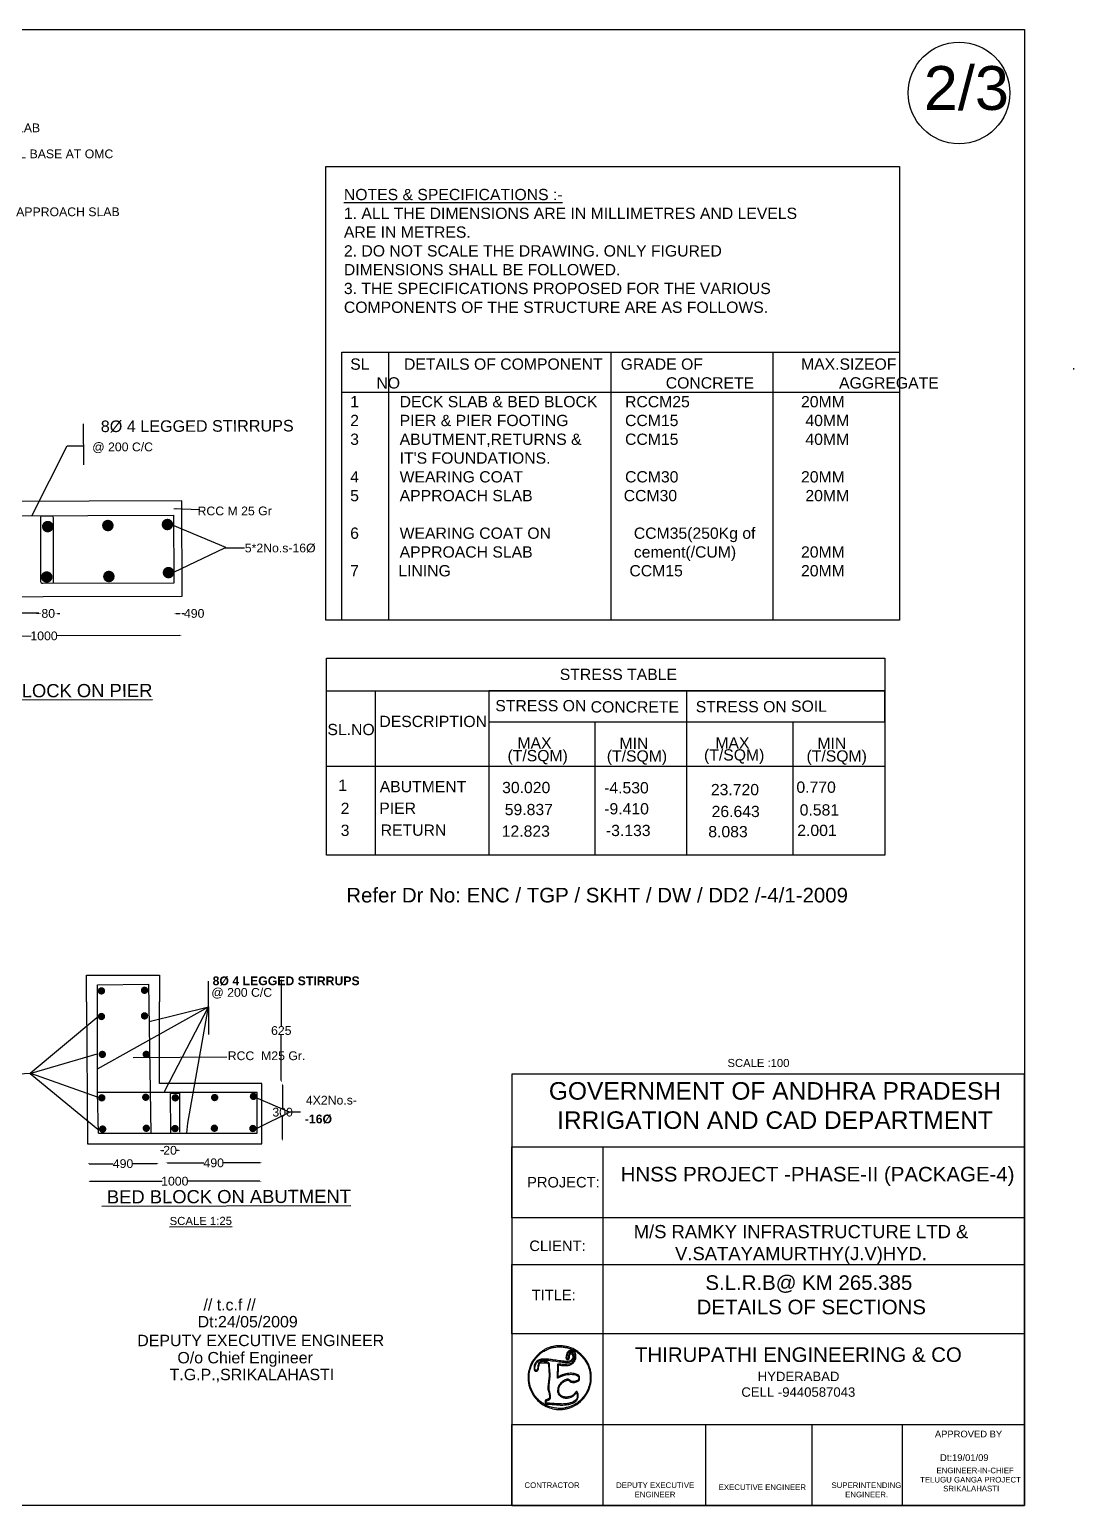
# Model space of a CAD drawing. Header units: inches. Extents: x 297824 to 324792, y -174349 to -157519.
# Drawn here: x 312879 to 324792, y -174349 to -157519 of the extents above; entities that cross this region are included whole.
import ezdxf

# ---------------------------------------------------------------- set-up
doc = ezdxf.new("R2010")
doc.units = ezdxf.units.IN
doc.header["$MEASUREMENT"] = 0
doc.layers.add('DRAWING', color=7, linetype='Continuous')
doc.layers.add('TEXT', color=7, linetype='Continuous')
doc.styles.get("Standard").update_dxf_attribs({"font": 'arial.ttf'})
doc.dimstyles.new('ST100', dxfattribs={"dimtxt": 100, "dimasz": 25, "dimexe": 0, "dimexo": 300, "dimgap": 0.09, "dimtad": 0, "dimtih": 1, "dimtoh": 1, "dimdec": 0, "dimzin": 0, "dimdsep": 46, "dimtxsty": 'Standard', "dimcen": 0, "dimse1": 1, "dimse2": 1, "dimadec": 0, "dimazin": 0, "dimtfac": 1, "dimtdec": 0, "dimtofl": 0, "dimtmove": 0, "dimatfit": 3, "dimfxl": 2000, "dimtolj": 1, "dimtzin": 0, "dimarcsym": 0})

# ---------------------------------------------------------------- blocks, each defined once
blk = doc.blocks.new('*D29')
at = {"layer": 'Defpoints', "color": 0, "ltscale": 0.4, "transparency": 16777216}
for p in [(313534, -170426), (314356, -170428), (314356, -170452)]:
    blk.add_point(p, dxfattribs=at)
at = {"layer": 'DRAWING', "color": 0, "lineweight": -2, "ltscale": 0.4, "transparency": 16777216}
for p, q in [((313559, -170452), (313832, -170452)), ((314331, -170452), (314057, -170452))]:
    blk.add_line(p, q, dxfattribs=at)
at = {"layer": 'DRAWING', "color": 0, "ltscale": 0.4, "transparency": 16777216}
for points in [[(313559, -170448), (313559, -170456), (313534, -170452)], [(314331, -170448), (314331, -170456), (314356, -170452)]]:
    blk.add_solid(points, dxfattribs=at)
at = {"layer": 'DRAWING', "color": 0, "ltscale": 0.4, "transparency": 16777216, "insert": (313945, -170452), "char_height": 100, "attachment_point": 5}
blk.add_mtext('\\A1;490', dxfattribs=at)
blk = doc.blocks.new('*D30')
at = {"layer": 'Defpoints', "color": 0, "ltscale": 0.4, "transparency": 16777216}
for p in [(314426, -170428), (315532, -170419), (315532, -170443)]:
    blk.add_point(p, dxfattribs=at)
at = {"layer": 'DRAWING', "color": 0, "lineweight": -2, "ltscale": 0.4, "transparency": 16777216}
for p, q in [((314451, -170443), (314867, -170443)), ((315507, -170443), (315092, -170443))]:
    blk.add_line(p, q, dxfattribs=at)
at = {"layer": 'DRAWING', "color": 0, "ltscale": 0.4, "transparency": 16777216}
for points in [[(314451, -170439), (314451, -170447), (314426, -170443)], [(315507, -170439), (315507, -170447), (315532, -170443)]]:
    blk.add_solid(points, dxfattribs=at)
at = {"layer": 'DRAWING', "color": 0, "ltscale": 0.4, "transparency": 16777216, "insert": (314979, -170443), "char_height": 100, "attachment_point": 5}
blk.add_mtext('\\A1;490', dxfattribs=at)
blk = doc.blocks.new('*D31')
at = {"layer": 'Defpoints', "color": 0, "ltscale": 0.4, "transparency": 16777216}
for p in [(314358, -170300), (314604, -170292), (314604, -170300)]:
    blk.add_point(p, dxfattribs=at)
at = {"layer": 'DRAWING', "color": 0, "lineweight": -2, "ltscale": 0.4, "transparency": 16777216}
for p, q in [((314383, -170300), (314409, -170300)), ((314579, -170300), (314553, -170300))]:
    blk.add_line(p, q, dxfattribs=at)
at = {"layer": 'DRAWING', "color": 0, "ltscale": 0.4, "transparency": 16777216}
for points in [[(314383, -170296), (314383, -170304), (314358, -170300)], [(314579, -170296), (314579, -170304), (314604, -170300)]]:
    blk.add_solid(points, dxfattribs=at)
at = {"layer": 'DRAWING', "color": 0, "ltscale": 0.4, "transparency": 16777216, "insert": (314481, -170300), "char_height": 100, "attachment_point": 5}
blk.add_mtext('\\A1;20', dxfattribs=at)
blk = doc.blocks.new('*D32')
at = {"layer": 'Defpoints', "color": 0, "ltscale": 0.4, "transparency": 16777216}
for p in [(313543, -170637), (315528, -170624), (315528, -170652)]:
    blk.add_point(p, dxfattribs=at)
at = {"layer": 'DRAWING', "color": 0, "lineweight": -2, "ltscale": 0.4, "transparency": 16777216}
for p, q in [((313568, -170653), (314391, -170652)), ((315503, -170652), (314680, -170652))]:
    blk.add_line(p, q, dxfattribs=at)
at = {"layer": 'DRAWING', "color": 0, "ltscale": 0.4, "transparency": 16777216}
for points in [[(313568, -170648), (313568, -170657), (313543, -170653)], [(315503, -170648), (315503, -170656), (315528, -170652)]]:
    blk.add_solid(points, dxfattribs=at)
at = {"layer": 'DRAWING', "color": 0, "ltscale": 0.4, "transparency": 16777216, "insert": (314535, -170652), "char_height": 100, "attachment_point": 5}
blk.add_mtext('\\A1;1000', dxfattribs=at)
blk = doc.blocks.new('*D33')
at = {"layer": 'Defpoints', "color": 0, "ltscale": 0.4, "transparency": 16777216}
for p in [(315740, -169531), (315764, -169531), (315752, -170199)]:
    blk.add_point(p, dxfattribs=at)
at = {"layer": 'DRAWING', "color": 0, "lineweight": -2, "ltscale": 0.4, "transparency": 16777216}
for p, q in [((315764, -169556), (315764, -169814)), ((315764, -170174), (315764, -169916))]:
    blk.add_line(p, q, dxfattribs=at)
at = {"layer": 'DRAWING', "color": 0, "ltscale": 0.4, "transparency": 16777216}
for points in [[(315768, -169556), (315760, -169556), (315764, -169531)], [(315768, -170174), (315760, -170174), (315764, -170199)]]:
    blk.add_solid(points, dxfattribs=at)
at = {"layer": 'DRAWING', "color": 0, "ltscale": 0.4, "transparency": 16777216, "insert": (315764, -169865), "char_height": 100, "attachment_point": 5}
blk.add_mtext('\\A1;300', dxfattribs=at)
blk = doc.blocks.new('*D34')
at = {"layer": 'Defpoints', "color": 0, "ltscale": 0.4}
for p in [(315734, -168337), (315749, -168337), (315764, -169530)]:
    blk.add_point(p, dxfattribs=at)
at = {"layer": 'DRAWING', "color": 0, "lineweight": -2, "ltscale": 0.4}
for p, q in [((315749, -168362), (315749, -168882)), ((315749, -169505), (315749, -168985))]:
    blk.add_line(p, q, dxfattribs=at)
at = {"layer": 'DRAWING', "color": 0, "ltscale": 0.4}
for points in [[(315753, -168362), (315745, -168362), (315749, -168337)], [(315753, -169505), (315745, -169505), (315749, -169530)]]:
    blk.add_solid(points, dxfattribs=at)
at = {"layer": 'DRAWING', "color": 0, "ltscale": 0.4, "insert": (315749, -168934), "char_height": 100, "attachment_point": 5}
blk.add_mtext('\\A1;625', dxfattribs=at)
blk = doc.blocks.new('*D62')
at = {"layer": 'Defpoints', "color": 0, "ltscale": 0.4, "transparency": 16777216}
for p in [(314618, -164418), (314618, -164428), (311469, -164460)]:
    blk.add_point(p, dxfattribs=at)
at = {"layer": 'DRAWING', "color": 0, "lineweight": -2, "ltscale": 0.4, "transparency": 16777216}
for p, q in [((314593, -164428), (313188, -164433)), ((311494, -164439), (312899, -164434))]:
    blk.add_line(p, q, dxfattribs=at)
at = {"layer": 'DRAWING', "color": 0, "ltscale": 0.4, "transparency": 16777216}
for points in [[(314593, -164424), (314593, -164433), (314618, -164428)], [(311494, -164435), (311494, -164443), (311469, -164439)]]:
    blk.add_solid(points, dxfattribs=at)
at = {"layer": 'DRAWING', "color": 0, "ltscale": 0.4, "transparency": 16777216, "insert": (313044, -164434), "char_height": 100, "attachment_point": 5}
blk.add_mtext('\\A1;1000', dxfattribs=at)
blk = doc.blocks.new('*D64')
at = {"layer": 'Defpoints', "color": 0, "ltscale": 0.4, "transparency": 16777216}
for p in [(311441, -163990), (313010, -163985), (313010, -164175)]:
    blk.add_point(p, dxfattribs=at)
at = {"layer": 'DRAWING', "color": 0, "lineweight": -2, "ltscale": 0.4, "transparency": 16777216}
for p, q in [((311466, -164175), (312113, -164175)), ((312985, -164175), (312338, -164175))]:
    blk.add_line(p, q, dxfattribs=at)
at = {"layer": 'DRAWING', "color": 0, "ltscale": 0.4, "transparency": 16777216}
for points in [[(311466, -164170), (311466, -164179), (311441, -164175)], [(312985, -164170), (312985, -164179), (313010, -164175)]]:
    blk.add_solid(points, dxfattribs=at)
at = {"layer": 'DRAWING', "color": 0, "ltscale": 0.4, "transparency": 16777216, "insert": (312225, -164175), "char_height": 100, "attachment_point": 5}
blk.add_mtext('\\A1;490', dxfattribs=at)
blk = doc.blocks.new('*D65')
at = {"layer": 'Defpoints', "color": 0, "ltscale": 0.4, "transparency": 16777216}
for p in [(313010, -164175), (313173, -164171), (313173, -164178)]:
    blk.add_point(p, dxfattribs=at)
at = {"layer": 'DRAWING', "color": 0, "lineweight": -2, "ltscale": 0.4, "transparency": 16777216}
for p, q in [((312985, -164178), (312960, -164178)), ((313198, -164178), (313223, -164178))]:
    blk.add_line(p, q, dxfattribs=at)
at = {"layer": 'DRAWING', "color": 0, "ltscale": 0.4, "transparency": 16777216}
for points in [[(312985, -164174), (312985, -164182), (313010, -164178)], [(313198, -164174), (313198, -164182), (313173, -164178)]]:
    blk.add_solid(points, dxfattribs=at)
at = {"layer": 'DRAWING', "color": 0, "ltscale": 0.4, "transparency": 16777216, "insert": (313092, -164178), "char_height": 100, "attachment_point": 5}
blk.add_mtext('\\A1;80', dxfattribs=at)
blk = doc.blocks.new('*D66')
at = {"layer": 'Defpoints', "color": 0, "ltscale": 0.4, "transparency": 16777216}
for p in [(314523, -163802), (314619, -163979), (314619, -164178)]:
    blk.add_point(p, dxfattribs=at)
at = {"layer": 'DRAWING', "color": 0, "lineweight": -2, "ltscale": 0.4, "transparency": 16777216}
for p, q in [((314548, -164178), (314594, -164178)), ((314619, -164178), (314644, -164178))]:
    blk.add_line(p, q, dxfattribs=at)
at = {"layer": 'DRAWING', "color": 0, "ltscale": 0.4, "transparency": 16777216}
for points in [[(314548, -164174), (314548, -164182), (314523, -164178)], [(314594, -164174), (314594, -164182), (314619, -164178)]]:
    blk.add_solid(points, dxfattribs=at)
at = {"layer": 'DRAWING', "color": 0, "ltscale": 0.4, "transparency": 16777216, "insert": (314756, -164178), "char_height": 100, "attachment_point": 5}
blk.add_mtext('\\A1;490', dxfattribs=at)

msp = doc.modelspace()

# ---------------------------------------------------------------- hatches: boundary and pattern name
at = {"layer": 'DRAWING', "ltscale": 0.4}
for points in [[(313020.1, -163187.9, 1), (313152.1, -163187.4, 1)], [(313705.7, -163175.8, 1), (313837.7, -163175.3, 1)], [(314384.8, -163163.7, 1), (314516.8, -163163.3, 1)], [(313009.1, -163762.4, 1), (313141.1, -163762, 1)], [(313717.5, -163756.8, 1), (313849.5, -163756.3, 1)], [(314396.4, -163712.2, 1), (314528.5, -163711.8, 1)], [(313656.6, -168481.8, 1), (313740.9, -168481.7, 1)], [(314147.9, -168475.1, 1), (314232.3, -168475, 1)], [(313656.6, -168773.6, 1), (313740.9, -168773.6, 1)], [(314147.9, -168766.9, 1), (314232.3, -168766.9, 1)], [(313666.5, -169205.5, 1), (313750.9, -169205.5, 1)], [(314167.7, -169205.4, 1), (314252, -169205.3, 1)], [(315389.4, -169684.3, 1), (315473.8, -169684.3, 1)], [(313659.9, -169701.2, 1), (313744.3, -169701.2, 1)], [(314161.1, -169694.5, 1), (314245.5, -169694.5, 1)], [(314498.5, -169701, 1), (314582.9, -169700.9, 1)], [(314947.2, -169697.6, 1), (315031.6, -169697.5, 1)], [(313669.9, -170057.9, 1), (313754.3, -170057.8, 1)], [(314167.8, -170047.9, 1), (314252.1, -170047.9, 1)], [(314495.3, -170051.1, 1), (314579.7, -170051, 1)], [(314944.1, -170047.7, 1), (315028.4, -170047.6, 1)], [(315383, -170050.8, 1), (315467.4, -170050.8, 1)]]:
    msp.add_hatch(color=256, dxfattribs=at).paths.add_polyline_path(points)

# ---------------------------------------------------------------- linework, layer by layer
at = {"color": 7}
for points in [[(318863, -172532.6, 0.011371), (318823.3, -172542.2, 0.02579), (318793.9, -172551.6, 0.027062), (318766.5, -172563.8, 0.013799), (318733.4, -172581.8, 0.049276), (318703.5, -172603.3, 0.020623), (318667.7, -172637.7, 0.020736), (318634.1, -172675.7, 0.039557), (318611, -172709.2, 0.070595), (318574, -172800.9, 0.067578), (318563.3, -172900.7, 0.067285), (318579.6, -173000.2, 0.06891), (318621.6, -173090.9, 0.057705), (318671, -173151.1, 0.054334), (318733.9, -173199.9, 0.05355), (318806.6, -173234.6, 0.052844), (318885.5, -173253.2, 0.040381), (318929.8, -173255.2, 0.03202), (318977.6, -173250.4, 0.031364), (319025.5, -173239.4, 0.03411), (319070.3, -173222.7, 0.075635), (319160, -173164.5, 0.073326), (319229.4, -173081.7, 0.073591), (319271.7, -172982.6, 0.077104), (319282.7, -172877.1, 0.004861), (319280.9, -172847.9, 0.019003), (319278.9, -172829.9, 0.02286), (319275.8, -172813.7, 0.009468), (319270.2, -172792.2, 0.065489), (319235.5, -172711.5, 0.057691), (319179.8, -172638.6, 0.058022), (319109.3, -172580.7, 0.068022), (319031, -172544.3, 0.035725), (318991.5, -172535.1, 0.021943), (318944.1, -172529.7, 0.021989), (318897.9, -172528.5, 0.048915)], [(319012.1, -172552, -0.010053), (319038, -172559.4, -0.02116), (319057.6, -172566.4, -0.022523), (319075.9, -172574.7, -0.013074), (319097, -172586.3, -0.040153), (319136.5, -172613.7, -0.032263), (319174.4, -172649, -0.031944), (319207.8, -172689.4, -0.036921), (319234, -172731.8, -0.012801), (319242.9, -172750, -0.018323), (319249.7, -172766.6, -0.011926), (319254.5, -172780.4, -0.421559), (319253, -172783.2, 0.438354), (319252.8, -172783.6, 0.035377), (319253.4, -172785, 0.030088), (319254.6, -172786.8, 0.016409), (319256.2, -172788.8, -0.136522), (319263.9, -172806.2, -0.015322), (319269.1, -172849.6, -0.019775), (319271.3, -172896.2, -0.035566), (319268.9, -172934.3, -0.046854), (319253, -173003.3, -0.049001), (319224.6, -173067, -0.049074), (319184.4, -173123.8, -0.047266), (319133.5, -173172.6, -0.036649), (319106, -173191.2, -0.020541), (319070.2, -173209.9, -0.020402), (319034.1, -173225.2, -0.050634), (319006.4, -173232.4, 0.011096), (319001.3, -173233.4, 0.006376), (318995.1, -173234.7, 0.006368), (318988.9, -173236.2, 0.010561), (318983.8, -173237.7, -0.075797), (318936.1, -173244.5, -0.036256), (318874.2, -173239.5, -0.035773), (318811.2, -173225, -0.053967), (318759.5, -173202.9, -0.043816), (318701, -173162.9, -0.050353), (318653.3, -173114.9, -0.04992), (318615.9, -173058.1, -0.041857), (318587.8, -172991.5, -0.041799), (318579.6, -172956.5, -0.022952), (318575.1, -172912.8, -0.022835), (318574.6, -172868.1, -0.036198), (318578.7, -172830, -0.027029), (318586.7, -172796.8, -0.021589), (318598.6, -172761.9, -0.021847), (318613.3, -172728.8, -0.030803), (318629.5, -172700.8, -0.030973), (318649.2, -172674.7, -0.014365), (318677.8, -172643.3, -0.013732), (318707.1, -172614.4, -0.048124), (318728.1, -172598.3, -0.015617), (318744.9, -172588.6, -0.006514), (318768, -172576.5, -0.006284), (318791, -172565.2, -0.02113), (318806.4, -172558.6, -0.047647), (318852.6, -172546.1, -0.034153), (318905.9, -172540.8, -0.033468), (318960.9, -172542.7, -0.039389)], [(319032.9, -172584.5, 0.079905), (319023.4, -172590.4, 0.042826), (319013.8, -172600.2, 0.042991), (319006.1, -172611.4, 0.097401), (319002.9, -172621, -0.017144), (319002.1, -172626.5, -0.007361), (319000.5, -172633.6, -0.007273), (318998.7, -172641.2, -0.009527), (318996.8, -172648.1, 0.057314), (318994.4, -172661.6, 0.105744), (318996, -172672.6, 0.129803), (319001.6, -172680.5, 0.112787), (319010.7, -172685.1, 0.089359), (319021.4, -172685.8, 0.205539), (319028.4, -172681.9, 0.119945), (319032.6, -172672.2, 0.023277), (319035, -172653.1, -0.017196), (319037.2, -172633.5, -0.101894), (319040.7, -172623.8, -0.209902), (319046.5, -172619.9, -0.109281), (319055.4, -172620.1, -0.199104), (319066.5, -172628.4, -0.104543), (319072.2, -172645, -0.087788), (319071.1, -172665.2, -0.092435), (319063.1, -172683.5, -0.140361), (319044.6, -172698.9, -0.085225), (319016.8, -172705.9, -0.045138), (318973, -172705.3, -0.010085), (318898.9, -172696, 0.001129), (318827, -172685.7, 0.010475), (318795.8, -172681.9, 0.019654), (318772.2, -172680.5, 0.009807), (318742.2, -172680.5, 0.021045), (318710.6, -172682.5, 0.064199), (318689.8, -172687.4, 0.07759), (318673.1, -172696.9, 0.04157), (318655.8, -172713.1, 0.033858), (318643.8, -172728.2, 0.055821), (318636.2, -172742.6, 0.056084), (318632, -172758.2, 0.03454), (318630.4, -172777.3, 0.036481), (318631.5, -172796.4, 0.103396), (318635.9, -172809, 0.148662), (318643.9, -172816.1, 0.109578), (318655.4, -172818.6, 0.120124), (318666.8, -172815.9, 0.145), (318674.7, -172808.3, 0.076305), (318680.4, -172793.4, 0.015923), (318685.4, -172765.9, -0.009484), (318687.7, -172752.2, -0.012925), (318690.4, -172740, -0.009784), (318693, -172730, -0.12767), (318694.9, -172726.7, -0.187867), (318702.4, -172723.4, -0.006627), (318734.5, -172722.4, -0.01166), (318765.7, -172722.7, -0.060862), (318782.6, -172725.2, -0.161099), (318789.6, -172730, -0.110854), (318793.7, -172738.7, -0.037878), (318796.2, -172755.9, -0.003666), (318798.6, -172797.9, 0.004284), (318799.5, -172813.2, 0.004704), (318800.7, -172828, 0.004401), (318801.9, -172840.7, 0.023561), (318802.9, -172847.6, -0.066487), (318803.7, -172859.7, -0.007257), (318801.4, -172887.7, -0.006419), (318797, -172928.3, -0.001903), (318789.2, -172990.4, 0.0101), (318787.2, -173008.8, 0.046767), (318787.2, -173019.4, 0.054451), (318789.3, -173029.2, 0.016832), (318794.4, -173043.2, -0.025497), (318798.3, -173054.7, -0.017703), (318801.7, -173068, -0.016989), (318804.2, -173082.2, -0.017395), (318805.7, -173096.4), (318808, -173126.9), (318793.5, -173135.1, -0.015536), (318787.5, -173138.2, -0.017122), (318781.5, -173140.8, -0.016739), (318776.3, -173142.7, -0.078777), (318773.1, -173143.2, 0.131176), (318765.5, -173145.3, 0.136592), (318760.1, -173150.8, 0.106124), (318757.4, -173159.6, 0.058162), (318757.8, -173170.9, 0.016688), (318759, -173177.2, 0.019181), (318760.5, -173183.1, 0.018627), (318762.2, -173188, 0.096084), (318763.7, -173190.4, 0.155202), (318766.4, -173191.9, 0.015688), (318773.6, -173193.2, 0.01847), (318782.5, -173194.1, 0.013691), (318792.5, -173194.5, -0.011921), (318826.1, -173195.8, -0.00413), (318874.6, -173199.1, -0.001098), (318926.1, -173203.2, -0.118504), (318932.6, -173205.4, 0.16291), (318940.1, -173207.1, 0.003581), (318977.7, -173203.4, 0.008625), (319013.8, -173198.9, 0.028406), (319037.3, -173194.2, 0.032579), (319059.5, -173186.8, 0.025466), (319082.6, -173176.1, 0.026004), (319102.9, -173163.9, 0.061344), (319116.2, -173152.4, 0.068447), (319127.9, -173135.2, 0.076262), (319134, -173116.1, 0.067476), (319134.5, -173094.2, 0.040065), (319129.5, -173068.5, 0.044341), (319124.8, -173056.2, 0.167899), (319119.1, -173050.5, 0.248042), (319112.6, -173050.7, 0.093969), (319105.5, -173056.7, -0.014529), (319082.8, -173083.2, -0.059632), (319066.8, -173097.1, -0.07471), (319049.9, -173105.2, -0.031322), (319025.3, -173111, -0.011719), (319009.6, -173113.4, -0.030157), (318998.2, -173114.1, -0.035481), (318987.8, -173113.4, -0.022756), (318976, -173111.3, -0.041651), (318957.7, -173105.4, -0.044873), (318941.1, -173096.6, -0.048687), (318927.7, -173086, -0.078972), (318919, -173074.4, -0.088886), (318913.7, -173057.7, -0.038681), (318912.4, -173034.4, -0.038538), (318914.8, -173010.5, -0.068656), (318920.9, -172991.7, -0.047822), (318931.9, -172973.6, -0.035478), (318947.2, -172955.8, -0.035754), (318964.8, -172940.6, -0.052131), (318982.3, -172930.1, -0.030465), (319000.9, -172922.8, -0.089851), (319014.5, -172921, -0.11423), (319025.9, -172924.1, -0.067663), (319037.4, -172932.6, 0.096235), (319051.9, -172942.1, 0.073317), (319070.4, -172946.6, 0.064558), (319091.7, -172945.8, 0.048869), (319114.2, -172939.8, 0.015923), (319135.1, -172931.2, 0.109612), (319143.9, -172924.6, 0.141247), (319148, -172915.6, 0.03256), (319149.4, -172898.9, 0.013265), (319149.3, -172885.9, 0.061516), (319148.2, -172878.4, 0.091027), (319145.5, -172873, 0.050414), (319140.4, -172867.5, 0.128873), (319100.7, -172847.3, 0.05989), (319042.6, -172841.9, 0.055893), (318979.2, -172850.6, 0.065288), (318922.8, -172873.1, -0.008116), (318916, -172876.8, -0.012981), (318910.1, -172879.7, -0.006773), (318905, -172881.8, -0.304845), (318904, -172881.6, -0.211798), (318903.5, -172880.4, -0.000838), (318904.3, -172865.4, -0.003985), (318905.3, -172848.4, -0.002472), (318906.8, -172828.3, 0.004385), (318908.3, -172807.3, 0.005065), (318909.3, -172787.3, 0.004554), (318909.8, -172770.4, 0.029433), (318909.5, -172761.8), (318908.1, -172747.3), (318925.2, -172750, 0.022308), (318934.5, -172751, 0.005402), (318950, -172751.8, 0.005531), (318967.8, -172752.4, 0.005473), (318985.7, -172752.5, 0.006594), (319011, -172752.2, 0.031106), (319025.4, -172750.9, 0.045299), (319036.9, -172748, 0.025886), (319050.1, -172742.7, 0.074598), (319074.8, -172726.3, 0.070434), (319094.2, -172703.1, 0.07263), (319105.9, -172676.1, 0.089071), (319108.3, -172648.8, 0.01957), (319105.7, -172629.1, 0.056074), (319101.9, -172615.8, 0.065261), (319095.6, -172604.9, 0.034277), (319085.3, -172593.1, 0.027009), (319078.1, -172586.8, 0.068734), (319072.1, -172583.2, 0.07176), (319065.6, -172581.5, 0.031521), (319056.6, -172581.1, 0.016443), (319049.9, -172581.4, 0.015199), (319043, -172582.2, 0.015395), (319036.8, -172583.3, 0.04795)], [(319073.1, -172596.9, -0.056619), (319083.7, -172607.7, -0.070112), (319090.7, -172619.9, -0.063176), (319094.5, -172634.6, -0.036102), (319095.6, -172653, -0.026103), (319094.3, -172671.7, -0.05922), (319090.9, -172685.5, -0.061276), (319084.6, -172697.8, -0.029698), (319073.6, -172711.8, -0.094532), (319052.3, -172728.5, -0.069609), (319024, -172738.3, -0.05177), (318986.5, -172741.8, -0.023109), (318937, -172739, 0.014899), (318912.2, -172737.2, 0.124815), (318901.4, -172739.4, 0.252886), (318896.8, -172745.8, 0.073732), (318897, -172758.4, -0.042717), (318897.7, -172767, -0.005288), (318897.5, -172785.8, -0.006212), (318896.6, -172808.2, -0.005103), (318895.2, -172832, 0.004606), (318893.6, -172857.7, 0.010714), (318893.1, -172877, 0.007341), (318893.2, -172891.7, 0.193504), (318894.7, -172895.2, 0.272952), (318897.9, -172896, 0.017404), (318907.5, -172892.9, 0.018882), (318920.4, -172887.6, 0.007944), (318937.3, -172879.7, -0.00991), (318960.1, -172869, -0.029968), (318976.2, -172863, -0.03192), (318992.3, -172859.1, -0.012489), (319015, -172855.8, -0.031624), (319053.4, -172853.6, -0.042774), (319088.1, -172856.8, -0.049658), (319116.4, -172864.8, -0.102801), (319135.5, -172877.4, -0.146745), (319139.2, -172884.2, -0.055372), (319140.2, -172895.2, -0.054274), (319138.8, -172906.8, -0.094139), (319134.8, -172915.6, -0.119575), (319126.4, -172922.9, -0.039208), (319111.2, -172929.5, -0.03788), (319093.2, -172934.1, -0.043914), (319075.6, -172935.6, -0.027336), (319065.3, -172935.1, -0.068469), (319058.1, -172933.3, -0.065144), (319051.3, -172929.5, -0.022939), (319042.8, -172922.4, 0.07041), (319028.3, -172912.7, 0.111511), (319013.8, -172909.2, 0.08847), (318996.8, -172912.1, 0.032101), (318974.4, -172921.8, 0.049567), (318955.3, -172934.1, 0.035227), (318936.5, -172951.3, 0.034846), (318920, -172971.2, 0.044392), (318907.9, -172991.7, 0.072348), (318903.3, -173006.7, 0.020236), (318900.5, -173031.2, 0.012952), (318899.3, -173055.9, 0.265664), (318902.8, -173062.2, -0.115377), (318904.2, -173063.6, -0.049412), (318905.3, -173065.9, -0.04534), (318906.1, -173068.9, -0.044785), (318906.4, -173071.9, 0.179828), (318910.2, -173082.1, 0.032309), (318924.7, -173096.9, 0.035345), (318942.3, -173110.5, 0.067561), (318958.4, -173118.4, 0.028537), (318976.9, -173123.3, 0.039847), (318994, -173125.5, 0.038236), (319011.7, -173124.9, 0.023572), (319032.3, -173121.7, 0.033201), (319053.5, -173115.9, 0.052304), (319070.6, -173107.9, 0.054197), (319085.2, -173096.7, 0.038969), (319098.9, -173081.5, -0.007998), (319104.1, -173074.9, -0.011914), (319109, -173069.3, -0.007046), (319113.1, -173064.8, -0.189724), (319114.6, -173064.1, -0.31512), (319115.7, -173064.8, -0.012989), (319117.6, -173069.6, -0.018519), (319119.7, -173075.7, -0.0116), (319121.6, -173083, -0.076654), (319123.8, -173110.3, -0.116551), (319116.8, -173133, -0.101292), (319099.3, -173152.3, -0.047771), (319070.4, -173169.5, -0.047916), (319032.9, -173183, -0.038807), (318990.7, -173190.3, -0.030246), (318938.8, -173192.1, -0.013533), (318870.6, -173188.5, 0.003397), (318848.6, -173186.9, 0.003258), (318826.3, -173185.5, 0.003226), (318806.6, -173184.6, 0.011736), (318794.1, -173184.4), (318770.5, -173184.5), (318770.5, -173173.3), (318770.5, -173164.6), (318770.5, -173159.3, -0.255878), (318771.3, -173157.9, -0.021331), (318774.9, -173155.8, -0.024284), (318779.7, -173153.6, -0.016153), (318785.3, -173151.5, 0.029102), (318791.7, -173149, 0.019825), (318798.6, -173145.4, 0.020023), (318805, -173141.4, 0.037497), (318809.8, -173137.6, 0.047773), (318815.4, -173131.4, 0.109676), (318817.9, -173125.6, 0.059805), (318818.5, -173117.4, 0.007063), (318817.4, -173099.1, 0.017193), (318816.1, -173086.2, 0.01193), (318813.7, -173071.7, 0.012048), (318810.7, -173057.9, 0.024163), (318807.5, -173047.2, -0.021994), (318803.5, -173033.7, -0.038871), (318801.6, -173022.3, -0.030789), (318801.2, -173009, -0.009072), (318802.3, -172988.7, -0.001709), (318803.4, -172974, -0.001884), (318804.5, -172959.9, -0.001751), (318805.6, -172947.8, -0.009616), (318806.3, -172941.3, 0.002783), (318812.2, -172893.9, 0.015642), (318814.4, -172868.4, 0.027419), (318814.4, -172849.9, 0.025052), (318812.5, -172830.9, -0.013359), (318810.9, -172818.3, -0.007032), (318809.5, -172802.7, -0.006991), (318808.6, -172786.6, -0.010691), (318808.2, -172772.6, 0.009817), (318807.7, -172747.3, 0.054013), (318805.7, -172733.8, 0.099692), (318801.4, -172725.2, 0.084336), (318794, -172718.2, 0.111049), (318780.5, -172713.2, 0.01671), (318751.7, -172710.2, 0.019303), (318722.2, -172709.2, 0.061247), (318702.6, -172711.8, 0.116126), (318691.4, -172717.6, 0.097571), (318683.1, -172728.3, 0.067516), (318677.4, -172744.7, 0.026486), (318673.9, -172768.6, -0.029178), (318670.7, -172789.3, -0.08956), (318665.4, -172802.4, -0.186289), (318658.2, -172807.7, -0.209405), (318649.8, -172806.5, -0.132851), (318643.4, -172799.6, -0.091992), (318640.3, -172789.5, -0.064225), (318640.4, -172775.6, -0.027894), (318644, -172757.5, -0.043994), (318650.2, -172740.1, -0.055217), (318658.9, -172725.3, -0.053692), (318670.9, -172712.6, -0.038475), (318686.7, -172701, -0.115688), (318711.6, -172692.6, -0.031518), (318753.4, -172691.3, -0.022483), (318812.9, -172695.9, -0.007666), (318898.9, -172707.7, 0.006179), (318925.2, -172711.4, 0.0054), (318952.8, -172714.6, 0.005436), (318977.9, -172717, 0.016056), (318995.1, -172717.9, 0.009603), (319014.4, -172717.9, 0.036421), (319026.4, -172716.8, 0.048057), (319036.4, -172714.2, 0.026799), (319048, -172709.2, 0.051449), (319064.1, -172698.9, 0.079901), (319075.2, -172686.8, 0.083725), (319081.6, -172672.3, 0.062275), (319083.8, -172654.8, 0.027547), (319083.3, -172646, 0.025908), (319081.9, -172637.2, 0.027051), (319079.6, -172629, 0.042534), (319076.8, -172622.3, 0.029286), (319072.2, -172614.9, 0.113768), (319068.2, -172611.3, 0.10469), (319062.9, -172609.6, 0.022841), (319053.2, -172609.2, 0.022154), (319043.4, -172609.6, 0.107946), (319038.2, -172611.2, 0.118554), (319034.4, -172614.8, 0.029201), (319030, -172622.4, 0.04357), (319027.4, -172629, 0.022936), (319025.3, -172637.5, 0.022268), (319023.9, -172646.7, 0.027017), (319023.4, -172655.4, -0.013965), (319023.2, -172664.8, -0.050225), (319022.2, -172670.7, -0.097184), (319020.6, -172674, -0.23583), (319018.2, -172675.2, -0.162421), (319011.6, -172673, -0.180712), (319008, -172667.4, -0.084641), (319007.6, -172656.9, -0.019045), (319010.5, -172639.3, -0.042593), (319016.8, -172618.1, -0.090406), (319025.8, -172603.6, -0.113659), (319037.7, -172595.2, -0.096515), (319053, -172592.2, -0.029399), (319058.9, -172592.5, -0.028215), (319064.8, -172593.6, -0.029397), (319069.9, -172595.1, -0.08398)]]:
    msp.add_lwpolyline(points, format="xyb", close=True, dxfattribs=at)
at = {"layer": 'DRAWING'}
for p, q in [((313652.5, -169640.5), (313652.1, -168411.9)), ((314236.9, -168403.5), (314261.4, -170105.6)), ((313528.5, -168606.6), (313539.5, -170227.3)), ((314359.9, -169537.3), (314359.6, -168606.4)), ((314359.6, -168606.4), (314359.6, -168606.4)), ((315473, -169639.9), (313652.5, -169640.5)), ((315527.4, -169536.9), (314359.9, -169537.3)), ((315473.1, -170093.8), (315473, -169639.9)), ((315527.6, -170226.7), (315527.4, -169536.9)), ((313666.5, -170105.7), (315473.1, -170105.2)), ((315473.1, -170105.2), (315473.1, -170093.8)), ((313539.5, -170227.3), (315527.6, -170226.7))]:
    msp.add_line(p, q, dxfattribs=at)
at = {"layer": 'DRAWING', "ltscale": 0.4}
for points in [[(297824.2, -157519.2), (324223.9, -157519.2), (324223.9, -174349.4), (297824.2, -174349.4)], [(316256.8, -159080.1), (322796.4, -159080.1), (322796.4, -164255), (316256.8, -164255)], [(316438.3, -161197.1), (322796.4, -161197.1), (322796.4, -164255), (316438.3, -164255)], [(316262.6, -164688.5), (322629.1, -164688.5), (322629.1, -166933), (316262.6, -166933)], [(316262.6, -165061), (322629.1, -165061), (322629.1, -165923.5), (316262.6, -165923.5)], [(316821.7, -165061), (318116.6, -165061), (318116.6, -166933), (316821.7, -166933)], [(318116.6, -165413.8), (322629.1, -165413.8), (322629.1, -165061), (318116.6, -165061)], [(320372.9, -165061), (322629.1, -165061), (322629.1, -166933), (320372.9, -166933)]]:
    msp.add_lwpolyline(points, close=True, dxfattribs=at)
for points in [[(316971.2, -161197.1), (316971.2, -164255)], [(319506.4, -161197.1), (319506.4, -164255)], [(321354.1, -161197.1), (321354.1, -164255)], [(316438.3, -161655), (322796.4, -161655)], [(313499.6, -162482.6), (313494.3, -162016.1)], [(319323.2, -165413.8), (319323.2, -166933)], [(321579.5, -165413.8), (321579.5, -166933)], [(313528.5, -168606.6), (313528.5, -168304.1), (314359.5, -168304.1), (314359.6, -168606.4)], [(313652.1, -168411.9), (314236.9, -168403.5)], [(314488, -170101.9), (314484.9, -169652.1), (314587.9, -169646.2), (314588.1, -170093.1)]]:
    msp.add_lwpolyline(points, dxfattribs=at)
at = {"layer": 'DRAWING'}
for points in [[(311446.7, -163990.1), (314619, -163979.2), (314615.2, -162894.8), (311437.1, -162905.8), (311440.9, -163990.2)], [(313666.5, -170105.7), (313652.5, -169640.5)]]:
    msp.add_lwpolyline(points, dxfattribs=at)
at = {"layer": 'DRAWING', "ltscale": 0.4}
msp.add_lwpolyline([(311588.5, -163842.8), (311585.9, -163068.9), (314520.4, -163058.8), (314522.9, -163801.5), (314523.1, -163832.7), (313029.4, -163837.8, -0.4142136), (313009.4, -163817.9), (313006.8, -163084, -0.4142136), (313026.8, -163063.9), (313127.4, -163063.6, -0.4142136), (313147.4, -163083.5), (313150, -163837.4)], format="xyb", dxfattribs=at)
msp.add_circle((323475.9, -158242.2), 579.6, dxfattribs=at)
at = {"layer": 'TEXT', "color": 7}
for points in [[(324223.9, -169431.7), (318377.1, -169431.7), (318377.1, -174349.4), (324223.9, -174349.4)], [(318377.1, -170260.2), (324223.9, -170260.2), (324223.9, -171070.8), (318377.1, -171070.8)], [(318377.1, -171600.2), (324223.9, -171600.2), (324223.9, -172391.3), (318377.1, -172391.3)], [(318377.1, -173426.7), (324223.9, -173426.7), (324223.9, -174349.4), (318377.1, -174349.4)]]:
    msp.add_lwpolyline(points, close=True, dxfattribs=at)
for points in [[(319415.3, -170260.2), (319415.3, -174349.4)], [(320583.6, -173426.7), (320583.6, -174349.4)], [(321796.7, -173426.7), (321796.7, -174349.4)], [(322826.7, -173426.7), (322826.7, -174349.4)]]:
    msp.add_lwpolyline(points, dxfattribs=at)

# ---------------------------------------------------------------- texts
at = {"layer": 'DRAWING', "color": 7}
for s, height, p in [(' APPROACH SLAB', 100, (311781.1, -158690.9)), (' 225 THICK WELL GRAVEL BASE AT OMC', 100, (311086.1, -158987.8)), ('APPROACH SLAB', 100, (312726.5, -159647.8)), (' @ 200 C/C', 100, (313554.7, -162328.7)), (' RCC M 25 Gr', 100, (314755.8, -163059.1)), ('5*2No.s-16Ø', 100, (315332.8, -163481.4)), (' @ 200 C/C', 100, (314912.7, -168549.1)), (' RCC  M25 Gr.', 100, (315099.7, -169271.3)), (' 4X2No.s-', 100, (315990.7, -169777.8)), ('// t.c.f // ', 130, (314861.4, -172126)), ('Dt:24/05/2009', 130, (314795.4, -172318.7)), ('O/o Chief Engineer', 130, (314564.7, -172729.1)), ('T.G.P.,SRIKALAHASTI', 130, (314476.1, -172921))]:
    msp.add_text(s, height=height, rotation=0.01749, dxfattribs=at).set_placement(p)
at = {"layer": 'DRAWING', "attachment_point": 1}
for s, insert, char_height, width in [('2/3', (323074.3, -157935.9), 500, 242.68), ('{\\LNOTES & SPECIFICATIONS :- \\P}1. ALL THE DIMENSIONS ARE IN MILLIMETRES AND LEVELS ARE IN METRES. \\P2. DO NOT SCALE THE DRAWING. ONLY FIGURED DIMENSIONS SHALL BE FOLLOWED. \\P3. THE SPECIFICATIONS PROPOSED FOR THE VARIOUS COMPONENTS OF THE STRUCTURE ARE AS FOLLOWS.\\P ', (316462.8, -159336.5), 128.498, 5334.17), ("SL^I  DETAILS OF COMPONENT ^IGRADE OF      ^I^IMAX.SIZEOF ^I^I^I^I.                NO^I^I^I^I^I^ICONCRETE^I                   AGGREGATE \\P1^I DECK SLAB & BED BLOCK^I RCCM25^I^I^I20MM\\P2^I PIER & PIER FOOTING^I^I CCM15^I^I^I 40MM\\P3^I ABUTMENT,RETURNS &^I CCM15^I^I^I 40MM \\P^I IT'S FOUNDATIONS.^I^I \\P4 ^I WEARING COAT^I^I^I CCM30^I^I^I20MM\\P5 ^I APPROACH SLAB^I           CCM30 ^I^I^I 20MM\\P\\P6 ^I WEARING COAT ON^I^I   CCM35(250Kg of \\P^I APPROACH SLAB^I^I   cement(/CUM)^I^I20MM \\P7         LINING^I^I^I^I  CCM15^I^I^I20MM ", (316534.6, -161270.2), 128.4984, 8703.21), ('CONCRETE', (319276.2, -165178.7), 128.5, 1038.155), ('(T/SQM)', (318328, -165734.6), 128.5, 704.16), ('(T/SQM)', (319459.8, -165738.6), 128.5, 704.16), ('(T/SQM)', (320568.3, -165726.5), 128.5, 704.16), ('(T/SQM)', (321737.2, -165738.6), 128.5, 704.16)]:
    msp.add_mtext(s, dxfattribs=dict(at, insert=insert, char_height=char_height, width=width))
at = {"layer": 'DRAWING', "insert": (313690.6, -161978.1), "char_height": 131.802, "width": 0.000000000194, "attachment_point": 1, "rotation": 0.1975}
msp.add_mtext('8Ø 4 LEGGED STIRRUPS', dxfattribs=at)
at = {"layer": 'DRAWING', "color": 7, "attachment_point": 1, "rotation": 0.01749}
for s, insert, char_height, width in [('{\\fArial|b1|i0|c0|p34;8Ø 4 LEGGED STIRRUPS}', (314965.9, -168317.1), 100, 0.000000000124), ('{\\fArial|b1|i0|c0|p34;-16Ø}', (316017.2, -169892), 100, 0.000000000124), ('DEPUTY EXECUTIVE ENGINEER  ', (314106.9, -172402.9), 130, 2838.686)]:
    msp.add_mtext(s, dxfattribs=dict(at, insert=insert, char_height=char_height, width=width))
at = {"layer": 'TEXT'}
for s, height, p in [('STRESS TABLE', 128.498, (318923.5, -164936.2)), ('STRESS ON ', 128.5, (318189.1, -165293.7)), ('STRESS ON ', 128.5, (320474.1, -165304.9)), ('SOIL ', 128.5, (321560.7, -165298.9)), ('SL.NO ', 128.5, (316275.2, -165565.4)), ('DESCRIPTION ', 128.498, (316867.3, -165473.1)), ('MAX', 128.5, (318441.4, -165718.7)), ('MIN', 128.5, (319604.8, -165723.1)), ('MAX', 128.5, (320697.7, -165718.7)), ('MIN', 128.5, (321861.1, -165723.1)), ('1', 128.5, (316398.3, -166200.6)), ('ABUTMENT ', 128.5, (316870.8, -166216.3)), ('30.020', 128.5, (318266.8, -166226.7)), ('-4.530', 128.5, (319429.7, -166229.5)), ('0.770', 128.5, (321622, -166222.8)), ('23.720', 128.5, (320646.6, -166250.4)), ('2', 128.5, (316426.2, -166464.6)), ('PIER', 128.5, (316865.9, -166462.8)), ('59.837', 128.5, (318296.6, -166477.8)), ('-9.410', 128.5, (319431, -166468.9)), ('26.643', 128.5, (320655, -166499.6)), ('0.581', 128.5, (321659.3, -166482.1)), ('3', 128.5, (316426.3, -166714.9)), ('RETURN', 128.5, (316882.4, -166712.6)), ('12.823', 128.5, (318262.3, -166724.1)), ('-3.133', 128.5, (319450.3, -166716.4)), ('8.083', 128.5, (320617.3, -166730.2)), ('2.001', 128.5, (321631.6, -166715.7))]:
    msp.add_text(s, height=height, dxfattribs=at).set_placement(p)
for s, height, p in [('%%U BED BLOCK ON PIER', 150, (312102.9, -165135.6)), ('%%U BED BLOCK ON ABUTMENT', 150, (313702.6, -170905.4)), ('%%USCALE 1:25', 92.525, (314476.1, -171151.7))]:
    msp.add_text(s, height=height, rotation=0.1412, dxfattribs=at).set_placement(p)
at = {"layer": 'TEXT', "color": 7}
for s, height, p in [('Refer Dr No: ENC / TGP / SKHT / DW / DD2 /-4/1-2009', 166.716, (316490, -167473.2)), ('SCALE :100', 91.89, (320835.9, -169349.3)), ('APPROVED BY', 76.573, (323200.7, -173573.1)), ('Dt:19/01/09', 76.573, (323259.4, -173842)), ('TELUGU GANGA PROJECT', 63.811, (323032, -174087.2)), ('CONTRACTOR', 63.81, (318521.5, -174149.8)), ('SRIKALAHASTI', 63.811, (323295.1, -174188.9))]:
    msp.add_text(s, height=height, dxfattribs=at).set_placement(p)
for s, insert, char_height, width, attachment_point in [('GOVERNMENT OF ANDHRA PRADESH\\PIRRIGATION AND CAD DEPARTMENT', (321377.2, -169790), 200.059, 5705.425, 5), ('HNSS PROJECT -PHASE-II (PACKAGE-4)', (321863.4, -170596.6), 166.716, 5705.425, 5), ('PROJECT:', (318551.6, -170603.4), 119.77, 1117.534, 1), ('\\pi8.5468;M/S RAMKY INFRASTRUCTURE LTD &\\P\\pi480.55;V.SATAYAMURTHY(J.V)HYD.', (319757.9, -171151.2), 150.36, 3812.927, 1), ('CLIENT:', (318577, -171328.3), 119.77, 1117.534, 1), ('\\pi1417.7;S.L.R.B@ KM 265.385\\P\\pi1254.3; DETAILS OF SECTIONS  ', (319166, -171724.9), 166.716, 5175.309, 1), ('TITLE:', (318604.5, -171889.7), 119.77, 649.489, 1), ('\\pi732.23;THIRUPATHI ENGINEERING & CO\\P\\pi2131.6;{\\H0.64302x;HYDERABAD\\P\\pi1945.3;CELL -9440587043}', (319048.9, -172546.1), 166.716, 5175.309, 1), ('ENGINEER-IN-CHIEF  ', (323218.9, -173917.8), 63.811, 1486.367, 1), ('\\pi303.21;DEPUTY EXECUTIVE \\P\\pi514.47;ENGINEER  ', (319262.7, -174086), 63.811, 1486.367, 1), ('  EXECUTIVE ENGINEER  ', (320685.8, -174109), 63.811, 1486.367, 1), ('\\pi72.192;SUPERINTENDING \\P\\pi228.32;ENGINEER.', (321949.1, -174086.6), 63.811, 932.225, 1)]:
    msp.add_mtext(s, dxfattribs=dict(at, insert=insert, char_height=char_height, width=width, attachment_point=attachment_point))

# ---------------------------------------------------------------- dimensions: what is measured, and where the dimension line sits
at = {"layer": 'DRAWING', "ltscale": 0.4}
for base, p1, p2, text, picture, middle in [((314619, -164177.8), (314522.9, -163801.5), (314619, -163979.2), '490', '*D66', (314756.4, -164177.8)), ((313009.9, -164174.6), (311440.9, -163990.2), (313009.9, -163984.7), '490', '*D64', (312225.4, -164174.6)), ((313173.3, -164177.8), (313009.9, -164174.6), (313173.3, -164170.8), '80', '*D65', (313091.6, -164177.8))]:
    dim = msp.add_linear_dim(base=base, p1=p1, p2=p2, text=text, dimstyle='ST100', dxfattribs=at)
    dim.commit()
    dim.dimension.update_dxf_attribs({"geometry": picture, "text_midpoint": middle})
dim = msp.add_linear_dim(base=(314618.3, -164428.3), p1=(311469.3, -164460), p2=(314618.3, -164417.8), angle=0.1975, text='1000', dimstyle='ST100', dxfattribs=at)
dim.commit()
dim.dimension.update_dxf_attribs({"geometry": '*D62', "text_midpoint": (313043.8, -164433.7)})
for base, p1, p2, angle, text, picture, middle in [((315748.9, -168337), (315763.9, -169530.2), (315734.3, -168337.1), 90.01749, '625', '*D34', (315749, -168933.6)), ((315763.9, -169531), (315752.3, -170199.5), (315740.4, -169531), 90.01749, '300', '*D33', (315764, -169865.2)), ((314603.8, -170300.1), (314358.2, -170300.1), (314603.8, -170291.8), 0.01749, '20', '*D31', (314481, -170300.1)), ((314355.6, -170451.8), (313534, -170425.7), (314355.6, -170428.4), 0.01749, '490', '*D29', (313944.8, -170451.9)), ((315532.2, -170442.7), (314426, -170428.3), (315532.2, -170419.2), 0.01749, '490', '*D30', (314979.1, -170442.8)), ((315527.8, -170652), (313542.9, -170636.6), (315527.7, -170624.2), 0.01749, '1000', '*D32', (314535.3, -170652.3))]:
    dim = msp.add_linear_dim(base=base, p1=p1, p2=p2, angle=angle, text=text, dimstyle='ST100', override={"dimtxt": 100}, dxfattribs=at)
    dim.commit()
    dim.dimension.update_dxf_attribs({"geometry": picture, "text_midpoint": middle})

# ---------------------------------------------------------------- leaders
at = {"layer": 'DRAWING', "ltscale": 0.5}
for points in [[(312903.6, -163064.4), (313308.9, -162265.5), (313501, -162266)], [(314522.6, -163706.3), (315106.7, -163429.5), (315327.7, -163428.8)]]:
    msp.add_leader(points, dimstyle='ST100', override={"dimgap": 0.09, "dimtad": 0}, dxfattribs=at)
at = {"layer": 'DRAWING', "ltscale": 0.4}
for points in [[(314525.8, -162979.1), (314819.3, -162993.8)], [(314504, -163165.6), (315114.4, -163422)], [(313654.6, -169370.6), (314919.1, -168663.7), (314918.6, -168370.5)], [(313647.2, -168789.3), (312886.2, -169425.1)], [(314243.1, -168831.7), (314919.1, -168663.7), (314919.6, -168978.8)], [(314415.8, -169640.2), (314424, -169615.5), (314919.1, -168663.7)], [(314670.7, -170105.4), (314684.6, -169990.7), (314919.1, -168663.7)], [(313647.1, -169204.2), (312892.1, -169424.6)], [(314060.6, -169242.6), (315129.9, -169232.1)], [(313654.1, -169692.8), (312891.9, -169425.3), (312750, -169429.6)], [(313657.6, -170063.6), (312884.3, -169426.5)], [(315459.8, -169698.1), (315837.1, -169860.6)], [(315483.1, -170041.4), (315850, -169860.6), (315968.9, -169860.6)]]:
    msp.add_leader(points, dimstyle='ST100', override={"dimgap": 0.09, "dimtad": 0}, dxfattribs=at)

doc.saveas('drawing.dxf')
